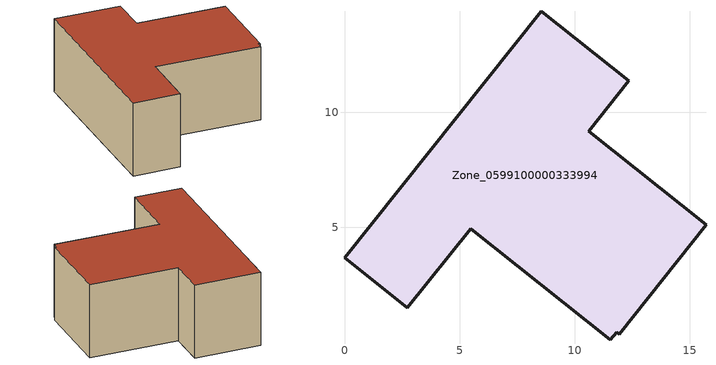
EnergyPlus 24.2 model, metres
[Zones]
Zone_0599100000333994
 floor ground (C_G): 0,3.67 8.54,14.4 12.35,11.36 10.61,9.18 15.71,5.11 11.95,0.35 11.82,0.44 11.54,0.1 5.48,4.93 2.72,1.5 z0.4
 wall outside (C_F): 8.54,14.4 0,3.67 2.72,1.5 5.48,4.93 11.54,0.1 11.82,0.44 11.95,0.35 15.71,5.11 10.61,9.18 12.35,11.36 8.54,14.4 z0.4:5.94
 roof outside (C_R): 11.95,0.35 15.71,5.11 10.61,9.18 12.35,11.36 8.54,14.4 0,3.67 2.72,1.5 5.48,4.93 11.54,0.1 11.82,0.44 z5.94
[BUILDING]
Pand.0599100000333994: North Axis=0; Terrain=City; Loads Convergence Tolerance Value=0.04; Temperature Convergence Tolerance Value=0.4; Solar Distribution=FullExterior; Maximum Number of Warmup Days=25; Minimum Number of Warmup Days=1
[Site:Location]
Rotterdam.The.Hague.AP_ZH_NLD Design_Conditions: Latitude=51.96; Longitude=4.45; Time Zone=1; Elevation=-4.5
[SITE:GROUNDTEMPERATURE:BUILDINGSURFACE]
18, 18, 18, 18, 18, 18, 18, 18, 18, 18, 18, 18
[MATERIAL] Thermal Absorptance=0.9; Solar Absorptance=0.7; Visible Absorptance=0.7
Name | Roughness | Thickness | Conductivity | Density | Specific Heat
G.TI.1975-1991 | MediumSmooth | 0.15 | 0.288461 | 540 | 1210
F.TI.1975-1991 | Rough | 0.3 | 0.230769 | 1920 | 840
R.TI.1975-1991 | MediumRough | 0.2 | 0.153846 | 1500 | 1000
[CONSTRUCTION]
C_G: G.TI.1975-1991
C_F: F.TI.1975-1991
C_R: R.TI.1975-1991
[ZONE]
Zone_0599100000333994: Type=1; Multiplier=1; Ceiling Height=Autocalculate; Volume=Autocalculate; Floor Area=autocalculate; Part of Total Floor Area=Yes
[ZONEINFILTRATION:DESIGNFLOWRATE]
Infil_Zone_0599100000333994: Zone or ZoneList or Space or SpaceList=Zone_0599100000333994; Schedule=AlwaysOn; Design Flow Rate Calculation Method=Flow/Area; Flow Rate per Floor Area=0.003; Constant Term Coefficient=1; Temperature Term Coefficient=0; Velocity Term Coefficient=0; Velocity Squared Term Coefficient=0
[HVACTEMPLATE:ZONE:IDEALLOADSAIRSYSTEM]
Zone_0599100000333994: Maximum Heating Supply Air Temperature=50; Minimum Cooling Supply Air Temperature=13; Maximum Heating Supply Air Humidity Ratio=0.0156; Minimum Cooling Supply Air Humidity Ratio=0.0077; Heating Limit=NoLimit; Cooling Limit=NoLimit; Dehumidification Control Type=ConstantSensibleHeatRatio; Cooling Sensible Heat Ratio=0.7; Dehumidification Setpoint=60; Humidification Control Type=None; Humidification Setpoint=30; Outdoor Air Method=None; Outdoor Air Flow Rate per Person=0.00944; Outdoor Air Flow Rate per Zone Floor Area=0; Outdoor Air Flow Rate per Zone=0; Demand Controlled Ventilation Type=None; Outdoor Air Economizer Type=NoEconomizer; Heat Recovery Type=None; Sensible Heat Recovery Effectiveness=0.7; Latent Heat Recovery Effectiveness=0.65
[ZONECONTROL:THERMOSTAT]
ThermostatControl_Zone_0599100000333994: Zone or ZoneList=Zone_0599100000333994; Control Type Schedule=DualSetpointControlType; Control 1=Thermostat_Zone_0599100000333994; Temperature Difference Between Cutout And Setpoint=0
[THERMOSTATSETPOINT:DUALSETPOINT]
Thermostat_Zone_0599100000333994: Heating Setpoint Temperature Schedule=HeatingSetpoint_Zone_0599100000333994; Cooling Setpoint Temperature Schedule=CoolingSetpoint_Zone_0599100000333994
[SCHEDULE:COMPACT]
HeatingSetpoint_Zone_0599100000333994: Through: 12/31, For: AllDays, Until: 24:00, 21
CoolingSetpoint_Zone_0599100000333994: Through: 12/31, For: AllDays, Until: 24:00, 24
DualSetpointControlType: Through: 12/31, For: AllDays, Until: 24:00, 4
AlwaysOn: Through: 12/31, For: AllDays, Until: 24:00, 1
